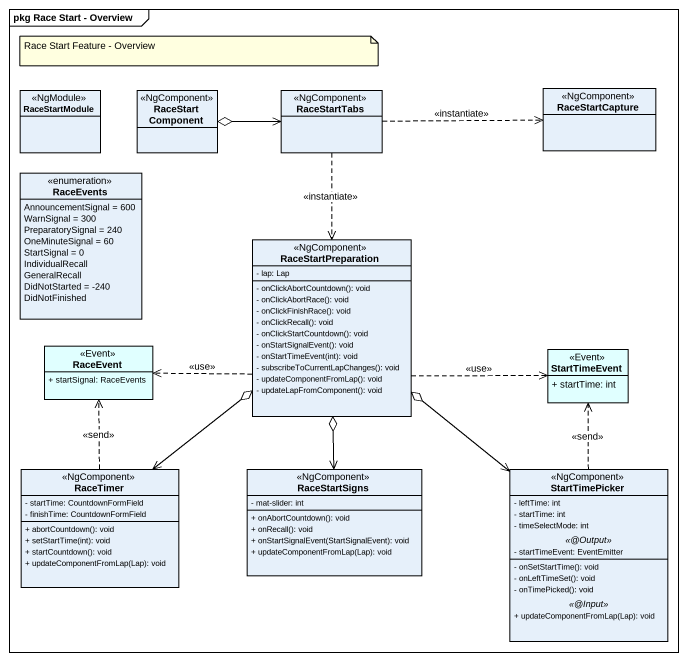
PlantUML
@startuml
mainframe pkg Race Start - Overview
hide circle
hide empty members
skinparam classAttributeIconSize 0
class RaceStartModule <<NgModule>>
class RaceStartComponent <<NgComponent>>
class RaceStartTabs <<NgComponent>>
class RaceStartCapture <<NgComponent>>
enum RaceEvents {
  AnnouncementSignal = 600
  WarnSignal = 300
  PreparatorySignal = 240
  OneMinuteSignal = 60
  StartSignal = 0
  IndividualRecall
  GeneralRecall
  DidNotStarted = -240
  DidNotFinished
}
class RaceStartPreparation <<NgComponent>> {
  - lap: Lap
  - onClickAbortCountdown(): void
  - onClickAbortRace(): void
  - onClickFinishRace(): void
  - onClickRecall(): void
  - onClickStartCountdown(): void
  - onStartSignalEvent(): void
  - onStartTimeEvent(int): void
  - subscribeToCurrentLapChanges(): void
  - updateComponentFromLap(): void
  - updateLapFromComponent(): void
}
class RaceEvent <<Event>> #E0FFFF {
  + startSignal: RaceEvents
}
class StartTimeEvent <<Event>> #E0FFFF {
  + startTime: int
}
class RaceTimer <<NgComponent>> {
  - startTime: CountdownFormField
  - finishTime: CountdownFormField
  + abortCountdown(): void
  + setStartTime(int): void
  + startCountdown(): void
  + updateComponentFromLap(Lap): void
}
class RaceStartSigns <<NgComponent>> {
  - mat-slider: int
  + onAbortCountdown(): void
  + onRecall(): void
  + onStartSignalEvent(StartSignalEvent): void
  + updateComponentFromLap(Lap): void
}
class StartTimePicker <<NgComponent>> {
  - leftTime: int
  - startTime: int
  - timeSelectMode: int
  .. <<@Output>> ..
  - startTimeEvent: EventEmitter
  --
  - onSetStartTime(): void
  - onLeftTimeSet(): void
  - onTimePicked(): void
  .. <<@Input>> ..
  + updateComponentFromLap(Lap): void
}
RaceStartComponent o-right-> RaceStartTabs
RaceStartTabs .right.> RaceStartCapture : <<instantiate>>
RaceStartTabs ..> RaceStartPreparation : <<instantiate>>
RaceStartPreparation .left.> RaceEvent : <<use>>
RaceStartPreparation .right.> StartTimeEvent : <<use>>
RaceStartPreparation o--> RaceTimer
RaceStartPreparation o--> RaceStartSigns
RaceStartPreparation o--> StartTimePicker
RaceTimer .up.> RaceEvent : <<send>>
StartTimePicker .up.> StartTimeEvent : <<send>>
note as N1
  Race Start Feature - Overview
end note
@enduml
